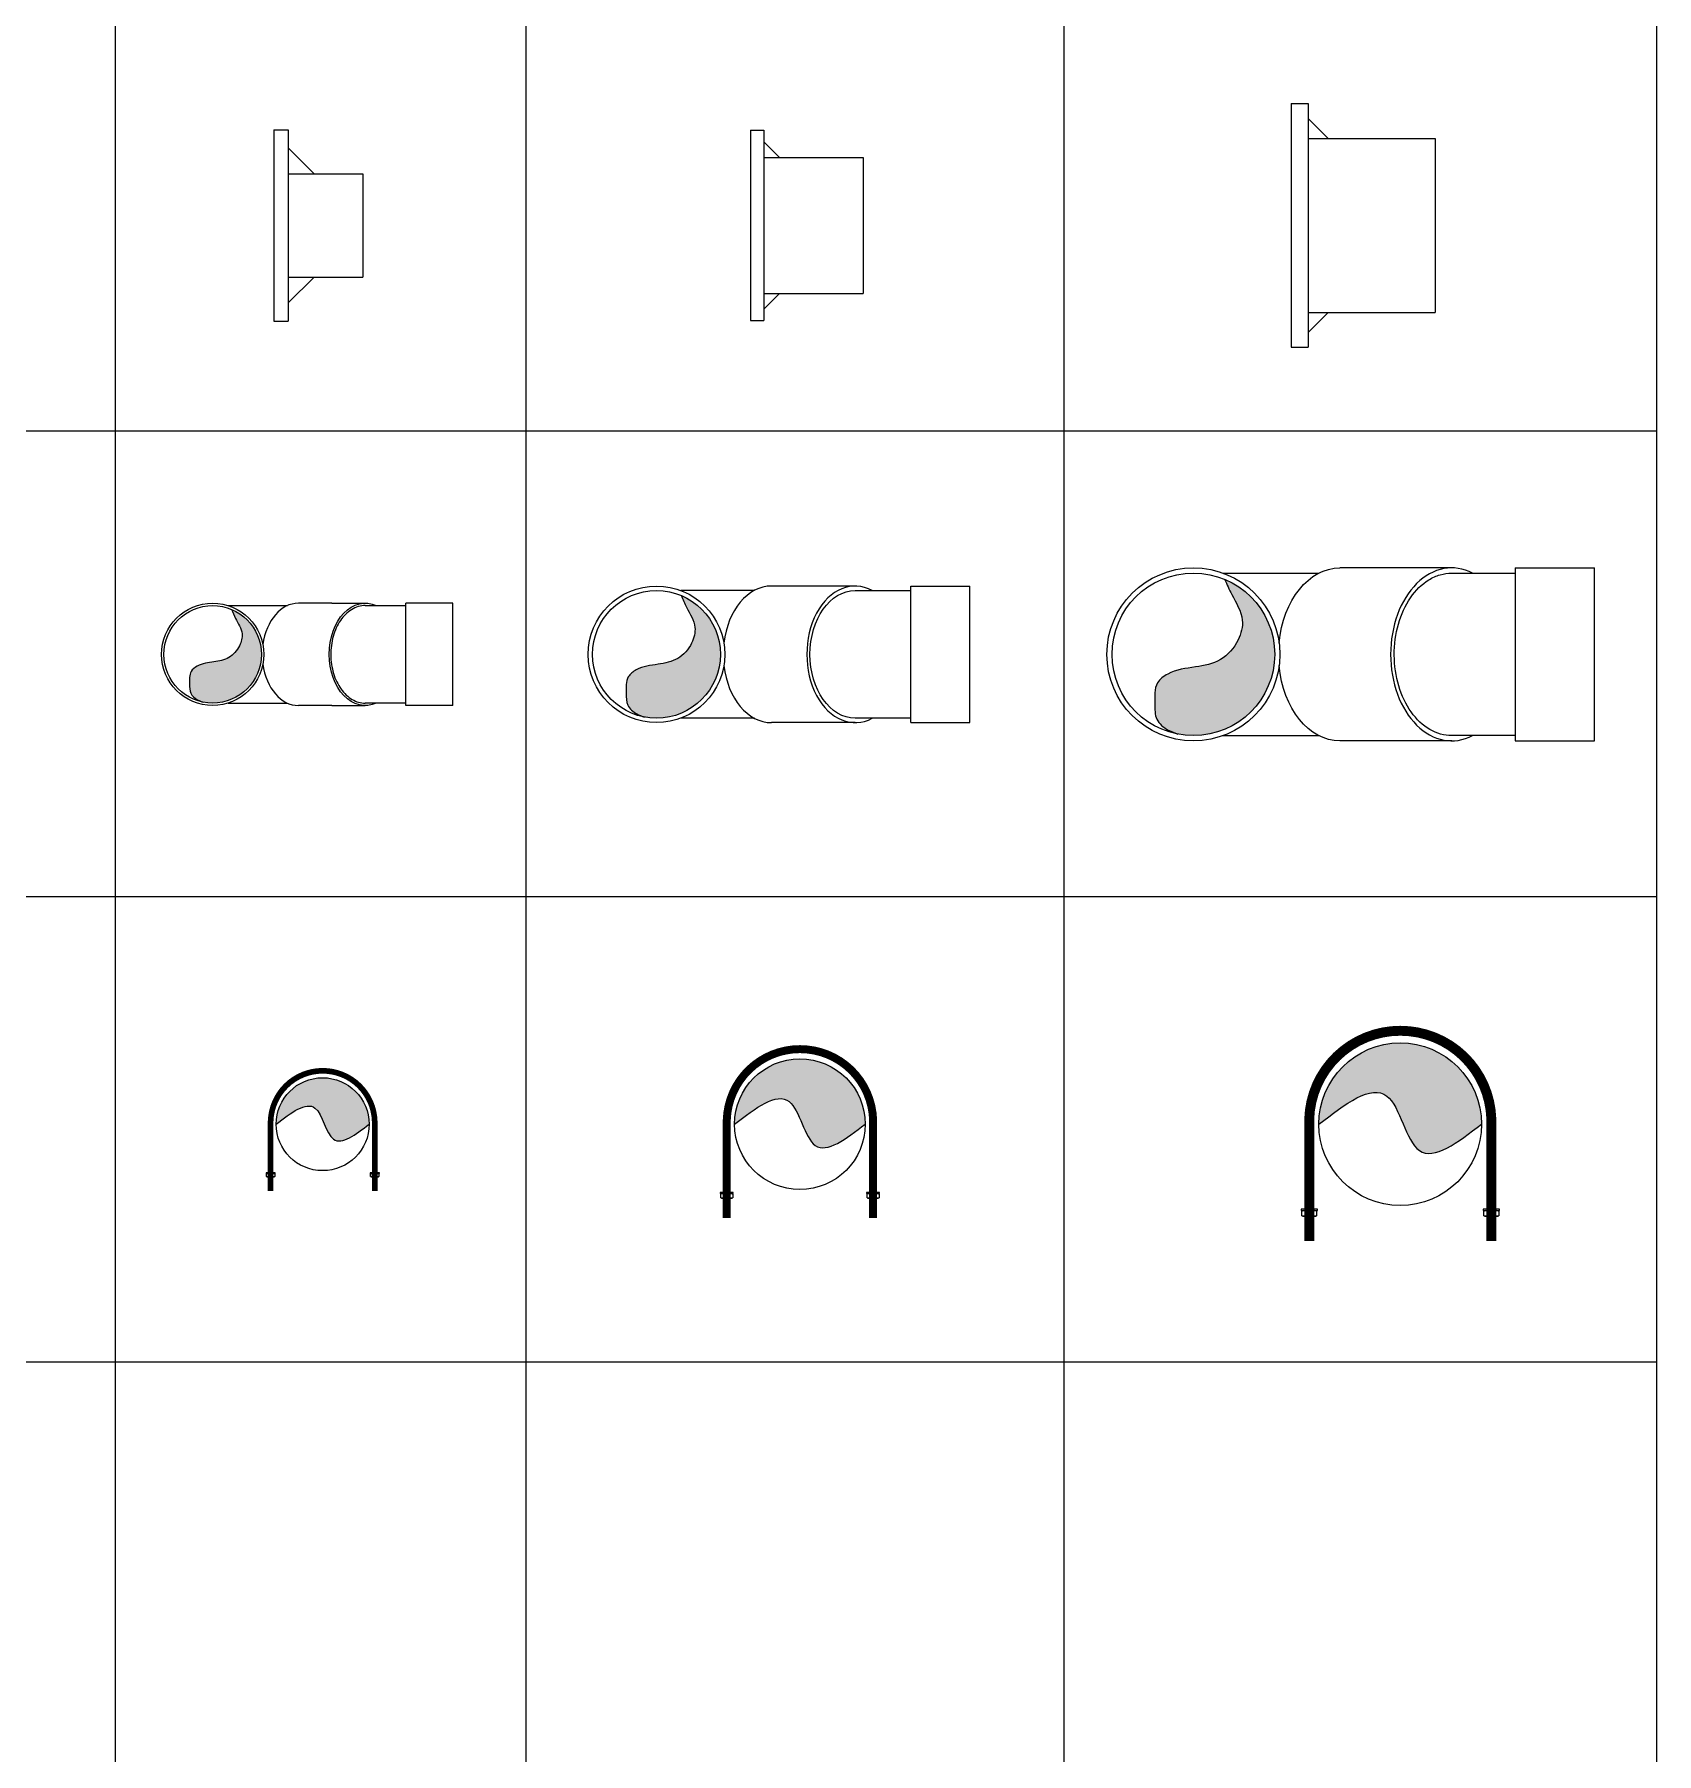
# Model space of a CAD drawing. Header units: millimetres. Extents: x 1218 to 72853, y -34712 to 16286.
# Drawn here: x 10190 to 12983, y 7131 to 10092 of the extents above; entities that cross this region are included whole.
import ezdxf

# ---------------------------------------------------------------- set-up
doc = ezdxf.new("R2010")
doc.units = ezdxf.units.MM
doc.styles.get("Standard").update_dxf_attribs({"font": 'arial.ttf'})

# ---------------------------------------------------------------- blocks, each defined once
blk = doc.blocks.new('BIT LO-D168 uPVC')
at = {"extrusion": (0, 1, 0)}
for p, q in [((0, 164.6499999999996), (0, -164.6499999999996)), ((0, 164.6499999999996), (24.92000000000007, 164.6499999999996)), ((24.92000000000007, 164.6499999999996), (24.92000000000007, -164.6499999999996)), ((24.92000000000007, 89), (153.0799999999999, 89)), ((153.0799999999999, 89), (153.0799999999999, -89)), ((24.92000000000007, -89), (153.0799999999999, -89)), ((0, -164.6499999999996), (24.92000000000007, -164.6499999999996))]:
    blk.add_line(p, q, dxfattribs=at)
for points in [[(24.92000000000007, 133.5), (69.42000000000007, 89)], [(24.92000000000007, -133.5), (69.42000000000007, -89)]]:
    blk.add_lwpolyline(points)
at = {"flags": 1}
blk.add_attdef('AMC', (24.92000000000007, 0), '', height=0.5, dxfattribs=at)
blk = doc.blocks.new('BIT LO-D220 uPVC')
at = {"extrusion": (0, 1, 0)}
for p, q in [((0, 163.9512711864554), (0, -163.9512711864554)), ((0, 163.9512711864554), (22.85381355932441, 163.9512711864554)), ((22.85381355932441, 163.9512711864554), (22.85381355932623, -163.9512711864554)), ((22.85381355932441, 117.2500000000109), (193.7605932203587, 117.2500000000127)), ((193.7605932203587, 117.2500000000127), (193.7605932203587, -117.2500000000109)), ((22.85381355932623, -117.2500000000109), (193.7605932203587, -117.2500000000091)), ((0, -163.9512711864554), (22.85381355932623, -163.9512711864554))]:
    blk.add_line(p, q, dxfattribs=at)
at = {"extrusion": (-6.123233995736766e-17, 6.123233995736769e-17, -1)}
blk.add_line((22.85381355932623, 144.0783898305217), (49.68220338983701, 117.2500000000109), dxfattribs=at)
at = {"extrusion": (-6.123233995736766e-17, -6.123233995736769e-17, -1)}
blk.add_line((22.85381355932623, -144.0783898305199), (49.68220338983701, -117.2500000000091), dxfattribs=at)
at = {"flags": 1}
blk.add_attdef('AMC', (22.85381355932532, 0), '', height=0.5, dxfattribs=at)
blk = doc.blocks.new('BIT LO-D280 uPVC')
at = {"extrusion": (0, 1, 0)}
for p, q in [((-1.818989403545856e-12, 209.7457627118638), (1.818989403545856e-12, -209.7457627118638)), ((-1.818989403545856e-12, 209.7457627118638), (29.23728813559501, 209.7457627118638)), ((29.23728813559501, 209.7457627118638), (29.23728813559683, -209.7457627118638)), ((29.23728813559501, 150), (247.8813559322043, 150.0000000000018)), ((247.8813559322043, 150.0000000000018), (247.8813559322061, -150)), ((29.23728813559683, -150), (247.8813559322061, -149.9999999999982)), ((1.818989403545856e-12, -209.7457627118638), (29.23728813559683, -209.7457627118638))]:
    blk.add_line(p, q, dxfattribs=at)
at = {"extrusion": (-6.123233995736765e-17, 6.123233995736767e-17, -1)}
blk.add_line((29.23728813559501, 184.3220338983047), (63.55932203390148, 150), dxfattribs=at)
at = {"extrusion": (-6.123233995736765e-17, -6.123233995736767e-17, -1)}
blk.add_line((29.23728813559501, -184.3220338983028), (63.55932203390148, -149.9999999999964), dxfattribs=at)
at = {"flags": 1}
blk.add_attdef('AMC', (29.23728813559592, 0), '', height=0.5, dxfattribs=at)
blk = doc.blocks.new('Y+CO45-D168 uPVC')
h = blk.add_hatch(color=256)
h.dxf.hatch_style = 1
edge = h.paths.add_edge_path()
edge.add_arc((3.273470383646782e-11, 1.4210854715202e-14), 84.00000000000001, 0, 67.32969085196846)
edge.add_spline(control_points=[(32.37594598652959, 77.50998723700175), (34.63068707752709, 72.27985237348346), (40.62633884623858, 58.37223493316684), (53.75702260813541, 38.48170458794215), (46.98252275503414, 12.00615837209645), (29.45123109994284, -8.072200386652348), (1.116327719349742, -13.58722215648933), (-22.22801860661682, -16.07444927709572), (-41.04386299582123, -30.51001277216036), (-39.43615588289229, -49.26227983079401), (-40.10137690182898, -68.03695998208678), (-27.70924835902703, -78.15074633806307), (-19.28503652287988, -81.24509036659096), (-15.9402443606391, -82.47368434672632)], knot_values=[0, 0, 0, 0, 17.22218476684072, 45.79605532711436, 66.8595338840861, 94.2035353082405, 121.0733552136298, 150.6588137523328, 164.539219909928, 186.5221584094446, 202.3338747703007, 218.7267393584405, 229.5214218937074, 229.5214218937074, 229.5214218937074, 229.5214218937074], degree=3, periodic=0)
edge.add_arc((3.273470383646782e-11, 0), 84, 259.0609406756341, 360)
at = {"linetype": 'Continuous', "lineweight": 0}
for p, q in [((26.47272725442053, 83.99999999578722), (128.8734249765403, 83.99999999578722)), ((205.1895313835357, 88.07272726833617), (147.5924699477619, 88.07272726833617)), ((205.1895313834029, 88.07272725296207), (262.7865928363371, 88.07272725296025)), ((413.7669417383149, 88.07272727730742), (332.3123962875688, 88.0727272773056)), ((26.47272725442053, -83.99999999578722), (128.8734249765403, -83.99999999578722)), ((205.1895313836394, -88.07272726833617), (147.5924699477619, -88.07272726833617)), ((205.1895313835048, -88.07272727345116), (262.7865928364372, -88.07272727345298)), ((413.7669417383149, -88.072727277191), (332.3123962875688, -88.07272727719283))]:
    blk.add_line(p, q, dxfattribs=at)
for p, q in [((332.3123962875688, -88.07272727719283), (332.3123962875688, 88.0727272773056)), ((413.7669417383149, -88.072727277191), (413.7669417383095, 88.07272727730742))]:
    blk.add_line(p, q)
for centre, radius in [((0, 0), 88.07272726320662), ((3.274180926382542e-11, 0), 83.9999999909196)]:
    blk.add_circle(centre, radius, dxfattribs=at)
blk.add_circle((3.274180926382542e-11, 0), 84)
at = {"linetype": 'Continuous', "lineweight": 0, "extrusion": (0, 0, -1)}
for centre, major_axis, ratio, start_param, end_param in [((262.7865928363462, -1.02299964055419e-08), (-5.235894703525351e-11, 88.07272726319403), 0.7071067811466962, -1.570796326794642, 0.3052986562749496), ((262.7865928363753, -1.02299964055419e-08), (1.090647572254966e-10, -88.07272726321665), 0.7071067811467868, -0.3052986570384784, 1.570796326795607)]:
    blk.add_ellipse(centre, major_axis=major_axis, ratio=ratio, start_param=start_param, end_param=end_param, dxfattribs=at)
at = {"linetype": 'Continuous', "lineweight": 0}
for centre, major_axis, ratio, start_param, end_param in [((147.5924699478201, -1.455191522836685e-11), (-5.82076609134674e-11, 88.07272726835797), 0.7071067812264442, -2.788880237858393e-13, 1.378993711225052), ((147.5924699478201, 1.455191522836685e-11), (-5.638867150992156e-11, -88.07272726836125), 0.7071067812265349, -1.378993711225442, 8.171241461241152e-14)]:
    blk.add_ellipse(centre, major_axis=major_axis, ratio=ratio, start_param=start_param, end_param=end_param, dxfattribs=at)
blk.add_spline([(32.37594598652959, 77.50998723700175), (39.56420246853349, 61.85966353727659), (50.55411655592593, 35.4837679218889), (46.20727929140912, 14.87369419723592), (27.88939113527067, -5.42776841905436), (2.11422576944824, -13.01908397670294), (-26.54620784432473, -20.35931146580262), (-37.00287441241699, -29.48749883834972), (-39.79892690454767, -51.29189467607068), (-37.76163479822208, -66.97181247014476), (-25.88178075278643, -78.2676117885897), (-15.9402443606391, -82.47368434672632)], degree=3)
for points, knots in [([(262.7865927730454, 83.99999999435386), (258.7339377301978, 83.99999998882413), (254.6916762733599, 83.41342711634934), (246.6422234909842, 81.05219330487307), (242.6617911261274, 79.25101939379238), (231.7809823814314, 72.4744594032527), (225.3885573033476, 66.16658448026283), (214.6630342488643, 50.43579131475417), (210.4347999155289, 41.15947501774644), (204.7279809360625, 20.83314579498256), (203.3051226142561, 9.976682601729408), (203.4819089738885, -11.90001483366359), (205.0808304977836, -22.71104125701822), (211.1215398870409, -42.86372198548634), (215.5072836085455, -52.01142079342389), (226.5242806475144, -67.42724749201443), (233.0541544368025, -73.54120265803067), (247.3879497330636, -81.8626960379188), (255.050714269164, -83.99999998469139), (262.786592776305, -83.99999999458669)], [-265.0078938722629, -265.0078938722629, -265.0078938722629, -265.0078938722629, -247.8120643972981, -247.8120643972981, -230.1300320136365, -230.1300320136365, -197.3704955390681, -197.3704955390681, -164.5725466362869, -164.5725466362869, -131.7606103943497, -131.7606103943497, -98.93816861975253, -98.93816861975253, -66.09480556715062, -66.09480556715062, -33.18434406872736, -33.18434406872736, -0.3569652790767558, -0.3569652790767558, -0.3569652790767558, -0.3569652790767558]), ([(262.7865927730454, 83.9999999943393), (264.8075972834831, 83.9999999943393), (266.9268434437254, 83.9999999943393), (271.3334161970542, 83.9999999943393), (273.6252675076012, 83.9999999943393), (278.358671491158, 83.9999999943393), (280.8052136729257, 83.9999999943393), (285.8270298713051, 83.9999999943393), (288.4075972548962, 83.9999999943393), (293.6754091330913, 83.9999999943393), (296.3682062925691, 83.9999999943393), (301.8375220023954, 83.9999999943393), (304.6198056176145, 83.9999999943393), (310.24443140933, 83.9999999943393), (313.0927023590521, 83.9999999943393), (318.8251327365615, 83.9999999943393), (321.7153345716179, 83.9999999943393), (327.1735697715776, 83.9999999943393), (329.7448657654477, 83.9999999943393), (332.3123962873069, 83.9999999943393)], [0, 0, 0, 0, 8.712606495123852, 8.712606495123852, 17.41905194560695, 17.41905194560695, 26.12550607022655, 26.12550607022655, 34.83196018259665, 34.83196018259665, 43.53841429498357, 43.53841429498357, 52.24486840735378, 52.24486840735378, 60.95132251970132, 60.95132251970132, 69.65777663207189, 69.65777663207189, 77.36132245277352, 77.36132245277352, 77.36132245277352, 77.36132245277352]), ([(332.3123962873069, -83.99999999457214), (329.4085538784166, -83.99999999457214), (326.4995399116906, -83.99999999457214), (320.7100644873171, -83.99999999457214), (317.8234817452558, -83.99999999457214), (312.1010877772096, -83.99999999457214), (309.2592447739771, -83.99999999457214), (303.650215920381, -83.99999999457214), (300.8771177370145, -83.99999999457214), (295.4288306264789, -83.99999999457214), (292.7478988001458, -83.99999999457214), (287.5063695712452, -83.99999999457214), (284.9402472076727, -83.99999999457214), (279.9497457292891, -83.99999999457214), (277.5201062553533, -83.99999999457214), (272.8227822201643, -83.99999999457214), (270.5501463305827, -83.99999999457214), (266.4370480392408, -83.99999999457214), (264.573532308008, -83.99999999457214), (262.786592776305, -83.99999999457214)], [0, 0, 0, 0, 8.712606476355656, 8.712606476355656, 17.41905188507285, 17.41905188507285, 26.12550600971976, 26.12550600971976, 34.83196012206599, 34.83196012206599, 43.53841423443073, 43.53841423443073, 52.2448683467728, 52.2448683467728, 60.95132245917645, 60.95132245917645, 69.65777657155756, 69.65777657155756, 77.36132245218363, 77.36132245218363, 77.36132245218363, 77.36132245218363])]:
    blk.add_open_spline(points, degree=3, knots=knots, dxfattribs=at)
at = {"flags": 1}
blk.add_attdef('AMC', (332.3123962875688, 5.638867150992155e-11), '', height=0.5, dxfattribs=at)
blk = doc.blocks.new('Y+CO45-D220 uPVC')
h = blk.add_hatch(color=256)
h.dxf.hatch_style = 1
edge = h.paths.add_edge_path()
edge.add_spline(control_points=[(42.39707212517442, 101.5011737627404), (45.34970928581109, 94.65218759096962), (53.20115850267738, 76.4398315835617), (70.39610129789156, 50.39270833812034), (61.52473250611147, 15.72235023022842), (38.56708866297769, -10.57073870226369), (1.461857888190781, -17.79279070180465), (-29.10811953291601, -21.04987372284753), (-53.7479159055323, -39.9535878218601), (-51.64258513997326, -64.51012808786265), (-52.51370809231903, -89.09601876850617), (-36.28592073437965, -102.3402631224549), (-25.25421458830617, -106.3923802074309), (-20.87412951992746, -108.0012533111893)], knot_values=[0, 0, 0, 0, 22.55286113911534, 59.97102498086425, 87.55415169361751, 123.3617725890926, 158.5484415115684, 197.2913040802394, 215.4680264888409, 244.2552078735409, 264.9610269848519, 286.4278735163202, 300.5637676159213, 300.5637676159213, 300.5637676159213, 300.5637676159213], degree=3, periodic=0)
edge.add_arc((-1.06581410364015e-14, -7.105427357601002e-15), 110, 259.060940675632, 360)
edge.add_arc((0, -1.4210854715202e-14), 110, 7.40201816776964e-15, 67.32969085196764)
at = {"linetype": 'Continuous', "lineweight": 0}
for p, q in [((168.5688647067273, 109.9999999984611), (41.7002180223426, 109.9999999984611)), ((270.0755067390928, 117.6388888879483), (198.0553716165123, 117.6388888879483)), ((342.0956418662754, 117.6388888980673), (270.0755067398095, 117.6388888980691)), ((437.7252347052599, 117.6388889048249), (539.5770865591512, 117.6388889048212)), ((168.5688647067273, -110.0000000187538), (41.70021796860237, -110.0000000187538)), ((270.0755067390892, -117.6388889082409), (198.0553716165123, -117.6388889082409)), ((342.0956418662681, -117.6388888981073), (270.0755067398022, -117.6388888981055)), ((437.7252347052963, -117.638888904854), (539.5770865591876, -117.6388889048576))]:
    blk.add_line(p, q, dxfattribs=at)
for p, q in [((437.7252347052963, -117.638888904854), (437.7252347053054, 117.6388889048249)), ((539.5770865591876, -117.6388889048576), (539.5770865591967, 117.6388889048212))]:
    blk.add_line(p, q)
for centre, radius in [((2.182787284255028e-11, 4.001776687800884e-11), 117.6388889048249), ((0, 0), 110.0000000149012)]:
    blk.add_circle(centre, radius, dxfattribs=at)
blk.add_circle((0, 0), 110)
for centre, major_axis, ratio, start_param, end_param in [((342.0956418662317, -7.639755494892597e-11), (4.206412995699793e-12, 117.6388888980879), 0.7071067811865308, -0.3623541204197167, 3.50394677400959), ((198.0553716165232, -1.013177097775042e-08), (0, 117.6388888980873), 0.7071067812269967, 2.975996622262265e-13, 1.404609777901195), ((198.0553716165232, -1.010266714729369e-08), (6.783906769669556e-12, -117.638888898128), 0.7071067812267928, -1.404609778003841, -4.796163466380676e-13)]:
    blk.add_ellipse(centre, major_axis=major_axis, ratio=ratio, start_param=start_param, end_param=end_param, dxfattribs=at)
at = {"linetype": 'Continuous', "lineweight": 0, "extrusion": (0, 0, -1)}
blk.add_ellipse((342.0956418744681, -7.639755494892597e-11), major_axis=(2.91038304567337e-11, -110.0000000202417), ratio=0.7071067811865756, start_param=2.174149847842504e-14, end_param=3.141592653589815, dxfattribs=at)
blk.add_spline([(42.39707212517442, 101.5011737627404), (51.8102651373224, 81.00670225119555), (66.20181929938371, 46.46683894533066), (60.5095324053741, 19.47745668685656), (36.52182172471657, -7.107791977333079), (2.76862898375839, -17.04880044568239), (-34.76289122475373, -26.66100310997962), (-48.45614506392235, -38.61458181212464), (-52.11764237504553, -67.16795731390204), (-49.44975985485758, -87.70118299661812), (-33.89280812869174, -102.4933011517246), (-20.87412951992746, -108.0012533111893)], degree=3)
at = {"linetype": 'Continuous', "lineweight": 0}
for points, knots in [([(342.0956418745554, 110.0000000201653), (344.4169864496216, 110.0000000201653), (346.8321664548257, 110.0000000201653), (351.8796547567581, 110.0000000201653), (354.519254754734, 110.0000000201653), (359.9550253422949, 110.0000000201653), (362.7553600415886, 110.0000000201653), (368.4952210759002, 110.0000000201653), (371.4391478302823, 110.0000000201653), (377.4479104479506, 110.0000000201653), (380.51735287884, 110.0000000201653), (386.7581219697822, 110.0000000201653), (389.9342330632644, 110.0000000201653), (396.3686890092449, 110.0000000201653), (399.6319667835814, 110.0000000201653), (406.2206006887754, 110.0000000201653), (409.551007940714, 110.0000000201653), (416.2533642246362, 110.0000000201653), (419.6304515620141, 110.0000000201653), (426.4053763651427, 110.0000000201653), (429.808407770337, 110.0000000201653), (434.7157144582779, 110.0000000201653), (436.2207925406419, 110.0000000201653), (437.725234705249, 110.0000000201653)], [0, 0, 0, 0, 10.00738085194575, 10.00738085194575, 20.21825242051701, 20.21825242051701, 30.4289171246583, 30.4289171246583, 40.63958204121353, 40.63958204121353, 50.8502469575434, 50.8502469575434, 61.06091187388871, 61.06091187388871, 71.27157679021812, 71.27157679021812, 81.48224170652922, 81.48224170652922, 91.69290662288083, 91.69290662288083, 101.9035715392203, 101.9035715392203, 106.4174571779472, 106.4174571779472, 106.4174571779472, 106.4174571779472]), ([(437.7252347052781, -110.0000000203181), (434.3898543044816, -110.0000000203181), (431.0499984550552, -110.0000000203181), (424.3231479531605, -110.0000000203181), (420.9314187981454, -110.0000000203181), (414.1903289486454, -110.0000000203181), (410.8357993962381, -110.0000000203181), (404.1895634183675, -110.0000000203181), (400.8927617129812, -110.0000000203181), (394.3821205955119, -110.0000000203181), (391.1632898548614, -110.0000000203181), (384.8282203555082, -110.0000000203181), (381.7071248687553, -110.0000000203181), (375.586525629833, -110.0000000203181), (372.5823295714399, -110.0000000203181), (366.7137823434059, -110.0000000203181), (363.8449321011121, -110.0000000203181), (358.26447098274, -110.0000000203181), (355.5485818928209, -110.0000000203181), (350.2904720743118, -110.0000000203181), (347.7442202598068, -110.0000000203181), (344.2086311818293, -110.0000000203181), (343.1426974543883, -110.0000000203181), (342.0956418745554, -110.0000000203181)], [0, 0, 0, 0, 10.00738083858891, 10.00738083858891, 20.21825240435555, 20.21825240435555, 30.42891710847817, 30.42891710847817, 40.63958202502087, 40.63958202502087, 50.85024694135043, 50.85024694135043, 61.06091185767789, 61.06091185767789, 71.27157677404033, 71.27157677404033, 81.48224169038025, 81.48224169038025, 91.69290660668743, 91.69290660668743, 101.9035715230213, 101.9035715230213, 106.4174571706251, 106.4174571706251, 106.4174571706251, 106.4174571706251])]:
    blk.add_open_spline(points, degree=3, knots=knots, dxfattribs=at)
at = {"flags": 1}
blk.add_attdef('AMC', (437.7252347053009, -1.455191522836685e-11), '', height=0.5, dxfattribs=at)
blk = doc.blocks.new('Y+CO45-D280 uPVC')
h = blk.add_hatch(color=256)
h.dxf.hatch_style = 1
edge = h.paths.add_edge_path()
edge.add_spline(control_points=[(53.95990997749504, 129.1833120616696), (57.71781183386909, 120.4664205342228), (67.71056579860607, 97.2870584878633), (89.59503824764934, 64.13617420371065), (78.30420529585378, 20.01026391268838), (49.08538585113251, -13.4536675279689), (1.860546544583704, -22.64536979255329), (-37.04669752476194, -26.79074808333009), (-68.40643849362144, -50.85002057151404), (-65.72692659041392, -82.1037991537111), (-66.83562869669174, -113.3949327528362), (-46.18208116744051, -130.2512440275226), (-32.14172774068266, -135.4084838699385), (-26.56707393445231, -137.4561405778772)], knot_values=[0, 0, 0, 0, 28.70364156866293, 76.32675919672967, 111.4325568584618, 157.0058925285379, 201.7889257014979, 251.0980236893625, 274.2320340798938, 310.8702649474979, 337.2231256939491, 364.5445667754119, 382.5357049877067, 382.5357049877067, 382.5357049877067, 382.5357049877067], degree=3, periodic=0)
edge.add_arc((-2.131628207280301e-14, 2.842170943040401e-14), 140, 259.0609406756294, 360)
edge.add_arc((-2.842170943040401e-14, -2.842170943040401e-14), 140, 1.163174283506657e-14, 67.32969085196665)
at = {"linetype": 'Continuous', "lineweight": 0}
for p, q in [((444.8696252605259, 148.9138576826408), (252.0704729309091, 148.9138576826917)), ((554.0733099930221, 148.9138576826226), (554.0733099930221, -148.9138576826226)), ((554.0733099930221, 148.9138576826226), (690.4028980123112, 148.9138576826226)), ((690.4028980123112, -148.9138576826226), (690.4028980123112, 148.9138576826226)), ((50.7477783619579, 140.0000000045075), (216.1863747209991, 140.0000000045038)), ((50.74777836198155, -140.0000000043838), (216.1863747209936, -140.0000000043874)), ((444.8696252604459, -148.9138576825753), (252.0704729308654, -148.9138576825244)), ((554.0733099930221, -148.9138576826226), (690.4028980123112, -148.9138576826226))]:
    blk.add_line(p, q, dxfattribs=at)
for centre, radius in [((0, 5.820766091346741e-11), 148.9138576826226), ((0, 0), 140.0000000044092)]:
    blk.add_circle(centre, radius, dxfattribs=at)
blk.add_circle((0, 0), 140)
at = {"linetype": 'Continuous', "lineweight": 0, "extrusion": (0, 0, -1)}
for centre, major_axis, ratio, start_param, end_param in [((252.0704729309073, 5.820766091346741e-11), (-7.096545573404001e-12, 148.9138576826312), 0.7071067811864842, -1.440908144670473, 3.352873534367973e-14), ((252.0704729309073, 7.275957614183426e-11), (-5.820766091346741e-11, -148.9138576826517), 0.7071067811864004, -6.217248937900877e-13, 1.440908144668824)]:
    blk.add_ellipse(centre, major_axis=major_axis, ratio=ratio, start_param=start_param, end_param=end_param, dxfattribs=at)
at = {"linetype": 'Continuous', "lineweight": 0}
for major_axis, ratio, start_param, end_param in [((4.290967581255244e-11, 148.9138576826119), 0.7071067811864191, -0.3477529620059485, 1.570796326795296), ((1.41390622782009e-12, -148.9138576826127), 0.7071067811864192, -1.570796326794708, 0.3477529620065956)]:
    blk.add_ellipse((444.8696252604714, 0), major_axis=major_axis, ratio=ratio, start_param=start_param, end_param=end_param, dxfattribs=at)
blk.add_spline([(53.95990997749504, 129.1833120616696), (65.9403374475014, 103.0994392287943), (84.25686092648903, 59.13961320314814), (77.01213215229473, 24.78949032872652), (46.48231855873019, -9.046280698423914), (3.523709615692496, -21.69847329450488), (-44.24367974059533, -33.93218577633769), (-61.67145735408212, -49.14583139724954), (-66.33154484096667, -85.48649112678447), (-62.93605799709076, -111.6196874502413), (-43.13630125469808, -130.4460196476495), (-26.56707393445231, -137.4561405778772)], degree=3)
for points, knots in [([(444.8696251105284, -140.0000000044238), (431.8914253207622, -139.9999999766587), (419.038162953686, -136.3906827486353), (395.093361313222, -122.3890463253483), (384.2264971362893, -112.1572716686642), (365.9103029702092, -86.39325927663594), (358.628855014802, -71.11964212812018), (348.6233364235377, -37.49410785571672), (345.9919633020181, -19.46587488148361), (345.7650899953442, 16.9962180206785), (348.1701296289684, 35.08139587385813), (357.7443078084616, 68.92281682544854), (364.8199064373039, 84.35687046137173), (382.7430986803956, 110.5067511515226), (393.4151392006315, 120.9794378746301), (411.504526748322, 132.16692156106), (418.0742426008219, 135.1242749791709), (431.4076469209976, 139.0266444801819), (438.1299505281495, 139.9999999899883), (444.8696251105284, 140.0000000044238)], [0.3369015475679767, 0.3369015475679767, 0.3369015475679767, 0.3369015475679767, 55.4052687162113, 55.4052687162113, 110.2676791471404, 110.2676791471404, 165.0079714565567, 165.0079714565567, 219.7120770712653, 219.7120770712653, 274.3984850132371, 274.3984850132371, 329.0608033045356, 329.0608033045356, 383.6536043636173, 383.6536043636173, 412.8253845688536, 412.8253845688536, 441.4211598189323, 441.4211598189323, 441.4211598189323, 441.4211598189323]), ([(444.8696251105284, 140.0000000044383), (447.1905697250695, 140.0000000044383), (449.5934441460031, 140.0000000044383), (454.7711114457834, 140.0000000044383), (457.5633741141919, 140.0000000044383), (463.3077086026988, 140.0000000044383), (466.2636258924704, 140.0000000044383), (472.3193498544406, 140.0000000044383), (475.42322255012, 140.0000000044383), (481.7579806119884, 140.0000000044383), (484.9931193451466, 140.0000000044383), (491.5728500137484, 140.0000000044383), (494.9218597989056, 140.0000000044238), (501.7111845852833, 140.0000000044238), (505.1560581646663, 140.0000000044238), (512.1184716151238, 140.0000000044238), (515.640686281844, 140.0000000044238), (522.7387522639565, 140.0000000044238), (526.3193694566125, 140.0000000044238), (533.5149224491834, 140.0000000044238), (537.1346895823772, 140.0000000044238), (544.3890398872572, 140.0000000044238), (548.02849387069, 140.0000000044238), (552.4681699114681, 140.0000000044238), (553.2708042009253, 140.0000000044238), (554.0733100132784, 140.0000000044238)], [0, 0, 0, 0, 10.0056565954532, 10.0056565954532, 20.91765051474995, 20.91765051474995, 31.82886353544774, 31.82886353544774, 42.74007725807088, 42.74007725807088, 53.65129098004139, 53.65129098004139, 64.56250470199885, 64.56250470199885, 75.47371842395756, 75.47371842395756, 86.38493214589968, 86.38493214589968, 97.29614586787775, 97.29614586787775, 108.2073595898328, 108.2073595898328, 119.1185733118095, 119.1185733118095, 121.5263890102772, 121.5263890102772, 121.5263890102772, 121.5263890102772]), ([(554.0733100132784, -140.0000000044238), (550.7385042911919, -140.0000000044238), (547.4000485058878, -140.0000000044238), (540.436747912574, -140.0000000044238), (536.808678978814, -140.0000000044238), (529.5909100030294, -140.0000000044238), (525.9963609821443, -140.0000000044238), (518.8646374555265, -140.0000000044238), (515.3226744774311, -140.0000000044238), (508.3150846719054, -140.0000000044238), (504.8447527159187, -140.0000000044238), (497.9989759015516, -140.0000000044238), (494.6189345612347, -140.0000000044092), (487.9717797278681, -140.0000000044092), (484.7002031142765, -140.0000000044092), (478.2874112833833, -140.0000000044092), (475.1418903046433, -140.0000000044092), (468.997942353597, -140.0000000044092), (465.9953901305707, -140.0000000044092), (460.1533213926959, -140.0000000044092), (457.3098823188593, -140.0000000044092), (451.8011049561028, -140.0000000044092), (449.1320678910761, -140.0000000044092), (445.9913568005868, -140.0000000044092), (445.4281498915116, -140.0000000044092), (444.8696251105284, -140.0000000044092)], [0, 0, 0, 0, 10.00565658886748, 10.00565658886748, 20.91765038853805, 20.91765038853805, 31.82886340934967, 31.82886340934967, 42.74007713194922, 42.74007713194922, 53.65129085391109, 53.65129085391109, 64.56250457587787, 64.56250457587787, 75.47371829786427, 75.47371829786427, 86.38493201985021, 86.38493201985021, 97.29614574178754, 97.29614574178754, 108.207359463752, 108.207359463752, 119.1185731857303, 119.1185731857303, 121.5263890050123, 121.5263890050123, 121.5263890050123, 121.5263890050123])]:
    blk.add_open_spline(points, degree=3, knots=knots, dxfattribs=at)
at = {"flags": 1}
blk.add_attdef('AMC', (554.0733099930221, 0), '', height=0.5, dxfattribs=at)
blk = doc.blocks.new('TRUC-D168 uPVC')
h = blk.add_hatch(color=256)
edge = h.paths.add_edge_path()
edge.add_spline(control_points=[(80, 0), (56.57297920499695, -17.9593743555597), (11.09885116865917, -52.82025409990456), (-6.141173328025616, 56.80864263209514), (-54.21050980168366, 19.84454800898675), (-79.99999893058703, 0.01308068845537491)], knot_values=[0, 0, 0, 0, 58.13245871371956, 112.8407630572771, 176.1670112371614, 176.1670112371614, 176.1670112371614, 176.1670112371614], degree=3, periodic=0)
edge.add_ellipse((0, 0), major_axis=(56.56854249494295, 56.56854249494305), ratio=0.9999999999991207, start_angle=45.00000000002518, end_angle=134.9906316469098, ccw=False)
edge.add_ellipse((0, 0), major_axis=(56.56854249497283, 56.56854249497283), ratio=0.9999999999983393, start_angle=-45.00000000004758, end_angle=45.00000000004758, ccw=False)
at = {"color": 2}
for p, q in [((-96.62927414083242, -85.52059062669287), (-95.85523900597036, -85.07370123296278)), ((-93.14898188711959, -90.05232891911874), (-93.14898188711959, -85.60909062152496)), ((-85.8883239673014, -90.05232891911874), (-85.8883239673014, -85.60909062152496)), ((-82.40803171360312, -85.52059062669287), (-83.18206684893812, -85.07370123296278)), ((82.54164843334001, -85.52059062669287), (83.31568356823118, -85.07370123296278)), ((86.02194068705285, -90.05232891911874), (86.02194068705285, -85.60909062152496)), ((93.28259860687831, -90.05232891911874), (93.28259860687831, -85.60909062152496)), ((96.76289086056204, -85.52059062669287), (95.98885572523432, -85.07370123296278)), ((-96.62927414083242, -90.14082891313592), (-95.85523900597036, -90.5877183068078)), ((-82.40803171360312, -90.14082891313592), (-83.18206684893812, -90.5877183068078)), ((82.54164843334001, -90.14082891313592), (83.31568356823118, -90.5877183068078)), ((96.76289086056204, -90.14082891313592), (95.98885572523432, -90.5877183068078))]:
    blk.add_line(p, q, dxfattribs=at)
at = {"color": 8, "const_width": 9.771428448824945}
blk.add_lwpolyline([(-89.518652926512, -114.8949951664836), (-89.518652926512, 5.030965798185207, -0.4057402817877601), (0.06680836054874817, 91.92421560519142, -0.4057402817873901), (89.6522696476386, 5.030965797282988), (89.6522696476386, -114.8949951664836)], format="xyb", dxfattribs=at)
at = {"color": 2}
for points in [[(-97.49946711299708, -83.62264410892385), (-97.49946711299708, -85.07370123296278), (-81.53783874188957, -85.07370123296278), (-81.53783874188957, -83.62264410892385)], [(81.67145546118263, -83.62264410892385), (81.67145546118263, -85.07370123296278), (97.63308383229742, -85.07370123296278), (97.63308383229742, -83.62264410892385)]]:
    blk.add_lwpolyline(points, close=True, dxfattribs=at)
for points in [[(-96.77393855051196, -90.05232891911874), (-96.77393855051196, -85.60909062152496)], [(-95.85523900597036, -85.07370123296278), (-83.18206684893812, -85.07370123296278)], [(-82.26336730391631, -85.60909062152496), (-82.26336730391631, -90.05232891911874)], [(82.39698402366776, -90.05232891911874), (82.39698402366776, -85.60909062152496)], [(83.31568356823118, -85.07370123296278), (95.98885572523432, -85.07370123296278)], [(96.9075552702634, -85.60909062152496), (96.9075552702634, -90.05232891911874)], [(-95.85523900597036, -90.5877183068078), (-83.18206684893812, -90.5877183068078)], [(-83.18206684893812, -90.5877183068078), (-95.85523900597036, -90.5877183068078)], [(83.31568356823118, -90.5877183068078), (95.98885572523432, -90.5877183068078)], [(95.98885572523432, -90.5877183068078), (83.31568356823118, -90.5877183068078)]]:
    blk.add_lwpolyline(points, dxfattribs=at)
blk.add_circle((0, 0), 80.00000000000288)
for centre, radius, start, end in [((-94.96146021904133, -88.40932907746173), 3.33562784390833, 57.08669084640853, 122.9133091535915), ((-89.51865292744333, -97.64952964673284), 12.5758284136377, 73.22134512171439, 106.7786548782856), ((-84.07584563584533, -88.40932907746173), 3.33562784390833, 57.08669084640853, 122.9133091535915), ((84.20946235512383, -88.40932907746173), 3.33562784390833, 57.08669084640853, 122.9133091535915), ((89.65226964672911, -97.64952964673284), 12.5758284136377, 73.22134512171439, 106.7786548782856), ((95.09507693835621, -88.40932907746173), 3.33562784390833, 57.08669084640853, 122.9133091535915), ((-94.96146021904133, -87.25209046321106), 3.33562784390833, 237.0866908464085, 302.9133091535915), ((-89.51865292744333, -78.01188989306684), 12.5758284136377, 253.2213451217144, 286.7786548782856), ((-84.07584563584533, -87.25209046321106), 3.33562784390833, 237.0866908464085, 302.9133091535915), ((84.20946235512383, -87.25209046321106), 3.33562784390833, 237.0866908464085, 302.9133091535915), ((89.65226964672911, -78.01188989306684), 12.5758284136377, 253.2213451217144, 286.7786548782856), ((95.09507693835621, -87.25209046321106), 3.33562784390833, 237.0866908464085, 302.9133091535915)]:
    blk.add_arc(centre, radius, start, end, dxfattribs=at)
blk.add_open_spline([(-79.99999893058703, 0.01308068845537491), (-54.21050980168366, 19.84454800898675), (-6.141173328025616, 56.80864263209514), (11.09885116865917, -52.82025409990456), (56.57297920499695, -17.9593743555597), (80, 0)], degree=3, knots=[0, 0, 0, 0, 63.32624817988433, 118.0345525234419, 176.1670112371614, 176.1670112371614, 176.1670112371614, 176.1670112371614])
at = {"flags": 1}
blk.add_attdef('AMC', (-1.469576158976877e-14, -80.00000000000288), '', height=0.5, dxfattribs=at)
blk = doc.blocks.new('TRUC-D220 uPVC')
h = blk.add_hatch(color=256)
edge = h.paths.add_edge_path()
edge.add_spline(control_points=[(112.5, 0), (79.55575200702151, -25.25537018748582), (15.6077594559174, -74.27848232799442), (-8.636024992527382, 79.88715370137652), (-76.23352940861514, 27.90639563763398), (-112.4999984961396, 0.0183947181358235)], knot_values=[0, 0, 0, 0, 58.13245871371956, 112.8407630572771, 176.1670112371614, 176.1670112371614, 176.1670112371614, 176.1670112371614], degree=3, periodic=0)
edge.add_ellipse((0, 0), major_axis=(79.5495128835135, 79.54951288351364), ratio=0.9999999999991208, start_angle=45.00000000002518, end_angle=134.9906316469098, ccw=False)
edge.add_ellipse((0, 0), major_axis=(79.54951288355554, 79.54951288355556), ratio=0.9999999999983391, start_angle=-45.00000000004758, end_angle=45.00000000004758, ccw=False)
at = {"color": 2}
for p, q in [((-135.8849167605513, -120.2633305687777), (-134.7964298521474, -119.6348923588375)), ((-135.8849167605513, -126.7605406591174), (-134.7964298521474, -127.3889788689121)), ((-130.9907557787737, -126.6360875425016), (-130.9907557787737, -120.3877836864995)), ((-120.7804555790135, -126.6360875425016), (-120.7804555790135, -120.3877836864995)), ((-115.8862945972578, -120.2633305687777), (-116.9747815063311, -119.6348923588375)), ((-115.8862945972578, -126.7605406591174), (-116.9747815063311, -127.3889788689121)), ((116.0741931093871, -120.2633305687777), (117.1626800178274, -119.6348923588375)), ((116.0741931093871, -126.7605406591174), (117.1626800178274, -127.3889788689121)), ((120.9683540911647, -126.6360875425016), (120.9683540911647, -120.3877836864995)), ((131.1786542909249, -126.6360875425016), (131.1786542909249, -120.3877836864995)), ((136.072815272666, -120.2633305687777), (134.9843283636073, -119.6348923588375)), ((136.072815272666, -126.7605406591174), (134.9843283636073, -127.3889788689121))]:
    blk.add_line(p, q, dxfattribs=at)
at = {"color": 8, "const_width": 13.74107125616008}
blk.add_lwpolyline([(-125.8856056779114, -161.5710869528557), (-125.8856056779114, 7.074795653723413, -0.4057402817877601), (0.09394925701781176, 129.2684281948168, -0.4057402817873901), (126.0735041919979, 7.074795652457396), (126.0735041919979, -161.5710869528557)], format="xyb", dxfattribs=at)
at = {"color": 2}
for points in [[(-137.108625627654, -117.5943432781496), (-137.108625627654, -119.6348923588375), (-114.6625857307881, -119.6348923588375), (-114.6625857307881, -117.5943432781496)], [(114.8504842422844, -117.5943432781496), (114.8504842422844, -119.6348923588375), (137.2965241391648, -119.6348923588375), (137.2965241391648, -117.5943432781496)]]:
    blk.add_lwpolyline(points, close=True, dxfattribs=at)
for points in [[(-136.0883510866552, -126.6360875425016), (-136.0883510866552, -120.3877836864995)], [(-134.7964298521474, -119.6348923588375), (-116.9747815063311, -119.6348923588375)], [(-134.7964298521474, -127.3889788689121), (-116.9747815063311, -127.3889788689121)], [(-116.9747815063311, -127.3889788689121), (-134.7964298521474, -127.3889788689121)], [(-115.6828602711321, -120.3877836864995), (-115.6828602711321, -126.6360875425016)], [(115.8707587832832, -126.6360875425016), (115.8707587832832, -120.3877836864995)], [(117.1626800178274, -119.6348923588375), (134.9843283636073, -119.6348923588375)], [(117.1626800178274, -127.3889788689121), (134.9843283636073, -127.3889788689121)], [(134.9843283636073, -127.3889788689121), (117.1626800178274, -127.3889788689121)], [(136.2762495988063, -120.3877836864995), (136.2762495988063, -126.6360875425016)]]:
    blk.add_lwpolyline(points, dxfattribs=at)
blk.add_circle((0, 0), 112.5000000000041)
for centre, radius, start, end in [((-133.539553433031, -124.3256190151442), 4.690726655496087, 57.08669084640853, 122.9133091535915), ((-133.539553433031, -122.698252213886), 4.690726655496087, 237.0866908464085, 302.9133091535915), ((-125.885605679221, -137.3196510657144), 17.68475870667802, 73.22134512191396, 106.778654878086), ((-125.885605679221, -109.704220162108), 17.68475870667802, 253.2213451219139, 286.7786548780861), ((-118.2316579254111, -124.3256190151442), 4.690726655496087, 57.08669084640853, 122.9133091535915), ((-118.2316579254111, -122.698252213886), 4.690726655496087, 237.0866908464085, 302.9133091535915), ((118.4195564368929, -124.3256190151442), 4.690726655496087, 57.08669084640853, 122.9133091535915), ((118.4195564368929, -122.698252213886), 4.690726655496087, 237.0866908464085, 302.9133091535915), ((126.0735041907174, -137.3196510657144), 17.68475870667802, 73.22134512191396, 106.778654878086), ((126.0735041907174, -109.704220162108), 17.68475870667802, 253.2213451219139, 286.7786548780861), ((133.7274519445637, -124.3256190151442), 4.690726655496087, 57.08669084640853, 122.9133091535915), ((133.7274519445637, -122.698252213886), 4.690726655496087, 237.0866908464085, 302.9133091535915)]:
    blk.add_arc(centre, radius, start, end, dxfattribs=at)
blk.add_open_spline([(-112.4999984961396, 0.0183947181358235), (-76.23352940861514, 27.90639563763398), (-8.636024992527382, 79.88715370137652), (15.6077594559174, -74.27848232799442), (79.55575200702151, -25.25537018748582), (112.5, 0)], degree=3, knots=[0, 0, 0, 0, 63.32624817988433, 118.0345525234419, 176.1670112371614, 176.1670112371614, 176.1670112371614, 176.1670112371614])
at = {"flags": 1}
blk.add_attdef('AMC', (-2.066591473561233e-14, -112.5000000000041), '', height=0.5, dxfattribs=at)
blk = doc.blocks.new('TRUC-D280 uPVC')
h = blk.add_hatch(color=256)
edge = h.paths.add_edge_path()
edge.add_spline(control_points=[(140, 0), (99.00271360873012, -31.42890512220038), (19.42298954513535, -92.43544467480388), (-10.74705332405574, 99.4151246061956), (-94.86839215294458, 34.72795901572681), (-139.9999981285364, 0.02289120480418205)], knot_values=[0, 0, 0, 0, 58.13245871371956, 112.8407630572771, 176.1670112371614, 176.1670112371614, 176.1670112371614, 176.1670112371614], degree=3, periodic=0)
edge.add_ellipse((0, 0), major_axis=(98.99494936615018, 98.99494936615032), ratio=0.9999999999991206, start_angle=45.00000000002518, end_angle=134.9906316469098, ccw=False)
edge.add_ellipse((0, 0), major_axis=(98.99494936620243, 98.99494936620245), ratio=0.9999999999983391, start_angle=-45.00000000004758, end_angle=45.00000000004758, ccw=False)
at = {"color": 2}
for p, q in [((-169.1012297464695, -149.6610335966689), (-167.7466682604572, -148.8789771576558)), ((-169.1012297464695, -157.7464505979733), (-167.7466682604572, -158.5285070368845)), ((-163.0107183024811, -157.5915756084141), (-163.0107183024811, -149.8159085876687)), ((-150.3045669427884, -157.5915756084141), (-150.3045669427884, -149.8159085876687)), ((-144.2140554988146, -149.6610335966689), (-145.5686169856635, -148.8789771576558)), ((-144.2140554988146, -157.7464505979733), (-145.5686169856635, -158.5285070368845)), ((144.447884758345, -149.6610335966689), (145.8024462443864, -148.8789771576558)), ((144.447884758345, -157.7464505979733), (145.8024462443864, -158.5285070368845)), ((150.5383962023334, -157.5915756084141), (150.5383962023334, -149.8159085876687)), ((163.2445475620189, -157.5915756084141), (163.2445475620189, -149.8159085876687)), ((169.3350590059781, -149.6610335966689), (167.980497519151, -148.8789771576558)), ((169.3350590059781, -157.7464505979733), (167.980497519151, -158.5285070368845))]:
    blk.add_line(p, q, dxfattribs=at)
at = {"color": 8, "const_width": 17.09999978544365}
blk.add_lwpolyline([(-156.6576426214015, -201.0662415413244), (-156.6576426214015, 8.804190146853216, -0.4057402817877601), (0.1169146309548523, 160.8673773091141, -0.4057402817873901), (156.8914718833548, 8.804190145296161), (156.8914718833548, -201.0662415413244)], format="xyb", dxfattribs=at)
at = {"color": 2}
for points in [[(-170.6240674477522, -146.3396271905804), (-170.6240674477522, -148.8789771576558), (-142.6912177983177, -148.8789771576558), (-142.6912177983177, -146.3396271905804)], [(142.9250470570623, -146.3396271905804), (142.9250470570623, -148.8789771576558), (170.8578967065114, -148.8789771576558), (170.8578967065114, -146.3396271905804)]]:
    blk.add_lwpolyline(points, close=True, dxfattribs=at)
for points in [[(-169.3543924633996, -157.5915756084141), (-169.3543924633996, -149.8159085876687)], [(-167.7466682604572, -148.8789771576558), (-145.5686169856635, -148.8789771576558)], [(-167.7466682604572, -158.5285070368845), (-145.5686169856635, -158.5285070368845)], [(-145.5686169856635, -158.5285070368845), (-167.7466682604572, -158.5285070368845)], [(-143.9608927818554, -149.8159085876687), (-143.9608927818554, -157.5915756084141)], [(144.1947220414149, -157.5915756084141), (144.1947220414149, -149.8159085876687)], [(145.8024462443864, -148.8789771576558), (167.980497519151, -148.8789771576558)], [(145.8024462443864, -158.5285070368845), (167.980497519151, -158.5285070368845)], [(167.980497519151, -158.5285070368845), (145.8024462443864, -158.5285070368845)], [(169.5882217229519, -149.8159085876687), (169.5882217229519, -157.5915756084141)]]:
    blk.add_lwpolyline(points, dxfattribs=at)
blk.add_circle((0, 0), 140.000000000005)
for centre, radius, start, end in [((-166.182555383326, -154.7163258855289), 5.837348726839577, 57.08669084640853, 122.9133091535915), ((-166.182555383326, -152.6911583106121), 5.837348726839577, 237.0866908464085, 302.9133091535915), ((-156.6576426230313, -170.8866768817679), 22.00769972386598, 73.22134512191396, 106.778654878086), ((-156.6576426230313, -136.5208073128451), 22.00769972386598, 253.2213451219139, 286.7786548780861), ((-147.1327298627366, -154.7163258855289), 5.837348726839577, 57.08669084640853, 122.9133091535915), ((-147.1327298627366, -152.6911583106121), 5.837348726839577, 237.0866908464085, 302.9133091535915), ((147.3665591214522, -154.7163258855289), 5.837348726839577, 57.08669084640853, 122.9133091535915), ((147.3665591214522, -152.6911583106121), 5.837348726839577, 237.0866908464085, 302.9133091535915), ((156.8914718817759, -170.8866768817679), 22.00769972386598, 73.22134512191396, 106.778654878086), ((156.8914718817759, -136.5208073128451), 22.00769972386598, 253.2213451219139, 286.7786548780861), ((166.416384642107, -154.7163258855289), 5.837348726839577, 57.08669084640853, 122.9133091535915), ((166.416384642107, -152.6911583106121), 5.837348726839577, 237.0866908464085, 302.9133091535915)]:
    blk.add_arc(centre, radius, start, end, dxfattribs=at)
blk.add_open_spline([(-139.9999981285364, 0.02289120480418205), (-94.86839215294458, 34.72795901572681), (-10.74705332405574, 99.4151246061956), (19.42298954513535, -92.43544467480388), (99.00271360873012, -31.42890512220038), (140, 0)], degree=3, knots=[0, 0, 0, 0, 63.32624817988433, 118.0345525234419, 176.1670112371614, 176.1670112371614, 176.1670112371614, 176.1670112371614])
at = {"flags": 1}
blk.add_attdef('AMC', (-2.571758278209534e-14, -140.000000000005), '', height=0.5, dxfattribs=at)

msp = doc.modelspace()

# ---------------------------------------------------------------- linework, layer by layer
for p, q in [((10329.50723072523, 14596.39246287257), (10329.50723072522, 4170.481007147322)), ((11036.58894979916, 14596.39246287257), (11036.58894979915, 4170.481007147322)), ((11962.97747756991, 14596.39246287257), (11962.9774775699, 4170.481007147323)), ((12983.3545185323, 14596.39246287257), (12983.3545185323, 4170.481007147324)), ((2141.941343577138, 9409.34356636464), (12983.3545185323, 9409.343566364645)), ((2141.941343577138, 8607.497775641688), (12983.3545185323, 8607.497775641697)), ((2141.941343577139, 7805.651984918737), (12983.3545185323, 7805.651984918744))]:
    msp.add_line(p, q)

# ---------------------------------------------------------------- block references
for name, p in [('BIT LO-D280 uPVC', (12354.32568103356, 9762.910378672412)), ('BIT LO-D168 uPVC', (10602.53246114778, 9762.910378672412)), ('BIT LO-D220 uPVC', (11423.44406144667, 9762.910378672412)), ('Y+CO45-D280 uPVC', (12185.82517894777, 9024.266576759986)), ('Y+CO45-D220 uPVC', (11261.4262770378, 9024.266576760063)), ('Y+CO45-D168 uPVC', (10497.31595929755, 9024.266576760045)), ('TRUC-D280 uPVC', (12541.93262592799, 8215.153599752302)), ('TRUC-D220 uPVC', (11508.35457745338, 8215.153599752288)), ('TRUC-D168 uPVC', (10686.66178141981, 8215.153599752288))]:
    msp.add_blockref(name, p)

doc.saveas('drawing.dxf')
